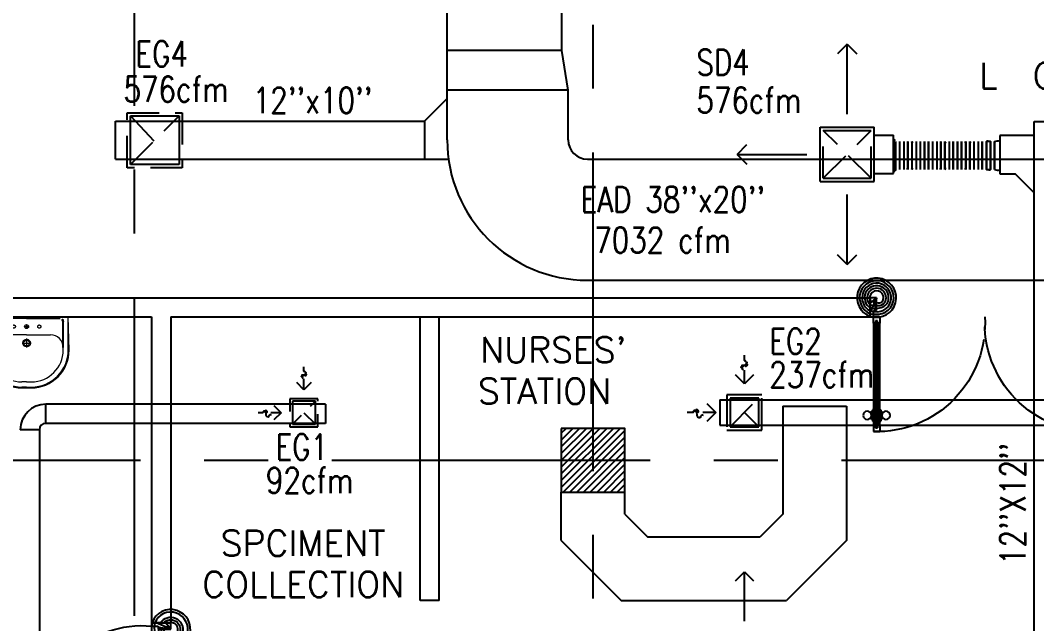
# Model space of a CAD drawing. Extents: x 417866230.2 to 417866327.8, y 43498045.5 to 43498135.4.
# Drawn here: x 417866244.5 to 417866252.48, y 43498099.04 to 43498103.77 of the extents above; entities that cross this region are included whole.
import ezdxf
from ezdxf.enums import TextEntityAlignment as Align

# ---------------------------------------------------------------- set-up
doc = ezdxf.new("R2010")
doc.units = 0
doc.header["$MEASUREMENT"] = 0
for name, pattern in [('CENTERX2', [4, 2.5, -0.5, 0.5, -0.5]), ('DASHED', [0.75, 0.5, -0.25]), ('HIDDEN', [0.375, 0.25, -0.125])]:
    doc.linetypes.add(name, pattern=pattern)
doc.layers.get('0').update_dxf_attribs({"linetype": 'CONTINUOUS'})
for name, color, linetype in [('A-JEERI', 9, 'CONTINUOUS'), ('AXES', 11, 'CENTERX2'), ('COL', 9, 'CONTINUOUS'), ('COUNTER', 9, 'CONTINUOUS'), ('DOOR', 9, 'CONTINUOUS'), ('DUCT', 6, 'CONTINUOUS'), ('EXDUCT', 10, 'CONTINUOUS'), ('FIX', 9, 'CONTINUOUS'), ('HAT', 12, 'CONTINUOUS'), ('M-AC-FLEX', 3, 'CONTINUOUS'), ('M-EGU.', 2, 'CONTINUOUS'), ('RM-NAME', 9, 'CONTINUOUS'), ('SCD', 2, 'CONTINUOUS'), ('WALL', 4, 'CONTINUOUS')]:
    doc.layers.add(name, color=color, linetype=linetype)
doc.styles.add('ROMANS', font='ROMANS.shx', dxfattribs={"width": 0.6})

# ---------------------------------------------------------------- blocks, each defined once
blk = doc.blocks.new('DOOR90')
at = {"layer": 'DOOR', "color": 7, "linetype": 'ByBlock'}
for p, q in [((-150, 0), (0, 0)), ((-150, 0), (-150, -25)), ((0, -50), (-113.7, 0)), ((0, -50), (-40.1, 0)), ((0, -50), (0, 0)), ((-1000, -25), (-1050, -25)), ((-1050, -75), (-1050, -25)), ((-1050, -25), (-1050, -75)), ((-1000, -75), (-1050, -75)), ((-1000, -42), (-1020, -42)), ((-1020, -42), (-1020, -58)), ((-1000, -58), (-1020, -58)), ((-1000, -25), (-1000, -42)), ((-1000, -58), (-1000, -75)), ((-877.6, -17.8), (-967.6, -17.8)), ((-967.6, -25), (-967.6, -17.8)), ((-967.6, -75), (-967.6, -82.2)), ((-955, -8.8), (-890.2, -8.8)), ((-955, -17.8), (-955, -8.8)), ((-955, -17.8), (-890.2, -17.8)), ((-890.2, -17.8), (-890.2, -8.8)), ((-877.6, -25), (-877.6, -17.8)), ((-877.6, -75), (-877.6, -82.2)), ((-200, -25), (-150, -25)), ((-200, -42), (-200, -25)), ((-180, -42), (-200, -42)), ((-200, -58), (-180, -58)), ((-200, -75), (-200, -58)), ((-150, -75), (-200, -75)), ((-180, -58), (-180, -42)), ((-150, -25), (-100, -25)), ((-150, -75), (-150, -25)), ((-100, -25), (-100, -50)), ((0, -50), (-100, -36.6)), ((-100, -50), (0, -50)), ((-877.6, -82.2), (-967.6, -82.2)), ((-955, -82.2), (-890.2, -82.2)), ((-955, -82.2), (-955, -91.2)), ((-955, -91.2), (-890.2, -91.2)), ((-890.2, -82.2), (-890.2, -91.2)), ((-150, -875), (-100, -875)), ((-150, -900), (-150, -875)), ((0, -850), (-113.7, -900)), ((-100, -875), (-100, -850)), ((0, -850), (-100, -863.4)), ((-100, -850), (0, -850)), ((0, -850), (-40.1, -900)), ((0, -850), (0, -900)), ((-150, -900), (0, -900)), ((0, -900), (-150, -900))]:
    blk.add_line(p, q, dxfattribs=at)
at = {"layer": 'DOOR', "linetype": 'ByBlock'}
for p, q in [((-200, -25), (-1000, -25)), ((-200, -42), (-1000, -42)), ((-200, -58), (-1000, -58)), ((-1000, -75), (-200, -75))]:
    blk.add_line(p, q, dxfattribs=at)
at = {"layer": 'DOOR', "color": 7, "linetype": 'ByBlock'}
for centre in [(-922.6, 23.5), (-922.6, -123.5)]:
    blk.add_circle(centre, 32.4, dxfattribs=at)
for centre, radius, start, end in [((0, -50), 154.4, 161.10529, 166.28577), ((0, -50), 94.4, 148.01819, 180), ((0, -50), 134.4, 158.15985, 169.28002), ((0, -50), 114.4, 154.08384, 167.37743), ((0, -50), 74.4, 137.77643, 180), ((0, -50), 54.4, 113.20738, 180), ((0, -50), 34.4, 90, 180), ((0, -50), 14.4, 90, 180), ((0, -850), 134.4, 190.71998, 201.84015), ((0, -850), 94.4, 180, 211.98181), ((0, -850), 74.4, 180, 222.22357), ((0, -850), 54.4, 180, 246.79262), ((0, -850), 34.4, 180, 270), ((0, -850), 14.4, 180, 270), ((0, -850), 154.4, 193.71423, 198.89471)]:
    blk.add_arc(centre, radius, start, end, dxfattribs=at)
at = {"layer": 'DOOR', "linetype": 'HIDDEN', "ltscale": 0.5}
blk.add_arc((-222.2, -50), 828.2, 178.27012, 275.00304, dxfattribs=at)
blk = doc.blocks.new('*X79')
at = {"color": 0}
for p, q in [((31339.2, 47938.6), (31801.7, 48401)), ((31339.2, 47991.6), (31748.6, 48401)), ((31339.2, 48044.6), (31695.6, 48401)), ((31339.2, 48097.7), (31642.6, 48401)), ((31339.2, 48150.7), (31589.5, 48401)), ((31339.2, 48203.7), (31536.5, 48401)), ((31339.2, 48256.8), (31483.5, 48401)), ((31339.2, 48309.8), (31430.4, 48401)), ((31339.2, 48362.8), (31377.4, 48401)), ((31354.7, 47901), (31839.2, 48385.5)), ((31407.7, 47901), (31839.2, 48332.5)), ((31460.8, 47901), (31839.2, 48279.5)), ((31513.8, 47901), (31839.2, 48226.4)), ((31566.8, 47901), (31839.2, 48173.4)), ((31619.9, 47901), (31839.2, 48120.4)), ((31672.9, 47901), (31839.2, 48067.3)), ((31725.9, 47901), (31839.2, 48014.3)), ((31779, 47901), (31839.2, 47961.3)), ((31832, 47901), (31839.2, 47908.2))]:
    blk.add_line(p, q, dxfattribs=at)
blk = doc.blocks.new('RM1')
at = {"layer": 'RM-NAME', "style": 'ROMANS'}
for tag, p in [('ROOMNAME1', (0, 323.8)), ('ROOMNAME2', (0, 0))]:
    blk.add_attdef(tag, text='', height=200, dxfattribs=at).set_placement(p, align=Align.MIDDLE)
blk = doc.blocks.new('COL50')
at = {"layer": 'COL'}
blk.add_lwpolyline([(-250, 250), (-250, -250), (250, -250), (250, 250)], close=True, dxfattribs=at)
blk = doc.blocks.new('A$C272A55A0')
at = {"layer": 'DOOR', "color": 0, "linetype": 'ByBlock'}
for p, q in [((0, 900.4), (0, 1050.4)), ((50, 1050.4), (0, 1050.4)), ((50, 950.4), (50, 1050.4)), ((1750, 950.4), (1750, 1050.4)), ((1750, 1050.4), (1800, 1050.4)), ((1800, 1050.4), (1800, 900.4)), ((0, 900.4), (25, 900.4)), ((25, 950.4), (50, 950.4)), ((25, 900.4), (25, 950.4)), ((75, 900.4), (25, 900.4)), ((25, 850.4), (25, 900.4)), ((75, 900.4), (75, 850.4)), ((1725, 900.4), (1775, 900.4)), ((1725, 900.4), (1725, 850.4)), ((1775, 950.4), (1750, 950.4)), ((1775, 900.4), (1775, 950.4)), ((1800, 900.4), (1775, 900.4)), ((1775, 850.4), (1775, 900.4)), ((42, 850.4), (25, 850.4)), ((58, 870.4), (42, 870.4)), ((42, 870.4), (42, 850.4)), ((58, 850.4), (58, 870.4)), ((75, 850.4), (58, 850.4)), ((1725, 850.4), (1742, 850.4)), ((1742, 870.4), (1758, 870.4)), ((1742, 850.4), (1742, 870.4)), ((1758, 870.4), (1758, 850.4)), ((1758, 850.4), (1775, 850.4)), ((1717.8, 160.1), (1708.8, 160.1)), ((1708.8, 95.3), (1708.8, 160.1)), ((1725, 172.7), (1717.8, 172.7)), ((1717.8, 172.7), (1717.8, 82.7)), ((1717.8, 95.3), (1717.8, 160.1)), ((1775, 172.7), (1782.2, 172.7)), ((1782.2, 172.7), (1782.2, 82.7)), ((1782.2, 160.1), (1791.2, 160.1)), ((1782.2, 95.3), (1782.2, 160.1)), ((1791.2, 95.3), (1791.2, 160.1)), ((1717.8, 95.3), (1708.8, 95.3)), ((1725, 82.7), (1717.8, 82.7)), ((1775, 82.7), (1782.2, 82.7)), ((1782.2, 95.3), (1791.2, 95.3)), ((25, 50.4), (42, 50.4)), ((25, 50.4), (25, 0.4)), ((25, 0.4), (75, 0.4)), ((75, 0.4), (25, 0.4)), ((42, 50.4), (42, 30.4)), ((42, 30.4), (58, 30.4)), ((58, 50.4), (75, 50.4)), ((58, 50.4), (58, 30.4)), ((75, 50.4), (75, 0.4)), ((1742, 50.4), (1725, 50.4)), ((1725, 50.4), (1725, 0.4)), ((1775, 0.4), (1725, 0.4)), ((1725, 0.4), (1775, 0.4)), ((1742, 50.4), (1742, 30.4)), ((1758, 30.4), (1742, 30.4)), ((1775, 50.4), (1758, 50.4)), ((1758, 50.4), (1758, 30.4)), ((1775, 50.4), (1775, 0.4))]:
    blk.add_line(p, q, dxfattribs=at)
at = {"layer": 'DOOR', "color": 9, "linetype": 'ByBlock'}
for p, q in [((50, 1050.4), (0, 1010.2)), ((50, 1050.4), (0, 936.6)), ((50, 1050.4), (36.6, 950.4)), ((1750, 1050.4), (1800, 1010.2)), ((1750, 1050.4), (1800, 936.6)), ((1750, 1050.4), (1763.4, 950.4))]:
    blk.add_line(p, q, dxfattribs=at)
at = {"layer": 'DOOR', "linetype": 'ByBlock'}
for p, q in [((25, 850.4), (25, 50.4)), ((42, 850.4), (42, 50.4)), ((58, 850.4), (58, 50.4)), ((75, 50.4), (75, 850.4)), ((1725, 50.4), (1725, 850.4)), ((1742, 850.4), (1742, 50.4)), ((1758, 850.4), (1758, 50.4)), ((1775, 850.4), (1775, 50.4))]:
    blk.add_line(p, q, dxfattribs=at)
at = {"layer": 'DOOR', "color": 0, "linetype": 'ByBlock'}
for centre in [(1676.5, 127.7), (1823.5, 127.7)]:
    blk.add_circle(centre, 32.4, dxfattribs=at)
at = {"layer": 'DOOR', "color": 9, "linetype": 'ByBlock'}
for centre, radius, start, end in [((50, 1050.4), 34.4, 180, 270), ((50, 1050.4), 14.4, 180, 270), ((1750, 1050.4), 14.4, 270, 0), ((1750, 1050.4), 34.4, 270, 0), ((50, 1050.4), 54.4, 203.20738, 270), ((50, 1050.4), 74.4, 227.77643, 270), ((50, 1050.4), 94.4, 238.01819, 270), ((1750, 1050.4), 54.4, 270, 336.79262), ((1750, 1050.4), 74.4, 270, 312.22357), ((1750, 1050.4), 94.4, 270, 301.98181), ((50, 1050.4), 114.4, 244.08384, 257.37743), ((50, 1050.4), 134.4, 248.15985, 259.28002), ((50, 1050.4), 154.4, 251.10529, 256.28577), ((1750, 1050.4), 114.4, 282.62257, 295.91616), ((1750, 1050.4), 134.4, 280.71998, 291.84015), ((1750, 1050.4), 154.4, 283.71423, 288.89471)]:
    blk.add_arc(centre, radius, start, end, dxfattribs=at)
at = {"layer": 'DOOR', "linetype": 'HIDDEN', "ltscale": 0.5}
for centre, start, end in [((50, 851.4), 268.31738, 3.29648), ((1750, 851.4), 176.70352, 271.68262)]:
    blk.add_arc(centre, 851.4, start, end, dxfattribs=at)
at = {"layer": 'WALL', "linetype": 'ByBlock'}
blk.add_line((1800, 900.4), (1800, 1050.4), dxfattribs=at)
blk = doc.blocks.new('LAV-003')
at = {"layer": 'FIX', "linetype": 'ByBlock'}
blk.add_line((-327.5, -25), (327.5, -25), dxfattribs=at)
at = {"layer": 'FIX', "linetype": 'Continuous', "lineweight": 20}
for p, q in [((-327.5, -285), (-327.5, -25)), ((327.5, -285), (327.5, -25)), ((0, -165), (-187.5, -165)), ((0, -165), (187.5, -165)), ((-287.5, -285), (-287.5, -265)), ((287.5, -285), (287.5, -265)), ((0, -535), (-37.5, -535)), ((0, -535), (37.5, -535)), ((0, -575), (-37.5, -575)), ((0, -575), (37.5, -575))]:
    blk.add_line(p, q, dxfattribs=at)
at = {"layer": 'FIX', "linetype": 'ByBlock', "ltscale": 0.3}
for p, q in [((-287.5, -265), (-287.5, -60)), ((0, -35), (-262.5, -35)), ((0, -35), (262.5, -35)), ((287.5, -265), (287.5, -60))]:
    blk.add_line(p, q, dxfattribs=at)
at = {"layer": 'FIX', "lineweight": 20}
for p, q in [((-15.6, -100.9), (15.5, -100.9)), ((0, -85.4), (0, -116.5))]:
    blk.add_line(p, q, dxfattribs=at)
at = {"layer": 'FIX', "linetype": 'DASHED', "lineweight": 20, "ltscale": 0.04}
for p, q in [((-35.7, -230.5), (36.6, -230.5)), ((0, -193.9), (0, -266.1))]:
    blk.add_line(p, q, dxfattribs=at)
at = {"layer": 'FIX', "linetype": 'Continuous', "lineweight": 20}
blk.add_lwpolyline([(294.8, -25), (0, -25), (-327.5, -25), (-334.5, -285, 0.414214), (-37.5, -582), (0, -582), (37.5, -582, 0.414214), (334.5, -285), (327.5, -25), (0, -25)], format="xyb", dxfattribs=at)
at = {"layer": 'FIX', "linetype": 'HIDDEN', "lineweight": 20, "ltscale": 0.05}
for centre in [(-100, -100.9), (100, -100.9)]:
    blk.add_circle(centre, 12.4, dxfattribs=at)
at = {"layer": 'FIX', "lineweight": 20}
for centre, radius in [((0, -100.9), 15.5), ((0.5, -230), 29.5), ((0.5, -230), 22.5)]:
    blk.add_circle(centre, radius, dxfattribs=at)
at = {"layer": 'FIX', "linetype": 'ByBlock', "ltscale": 0.3}
for centre, start, end in [((-262.5, -60), 90, 180), ((262.5, -60), 0, 90)]:
    blk.add_arc(centre, 25, start, end, dxfattribs=at)
at = {"layer": 'FIX', "linetype": 'Continuous', "lineweight": 20}
for centre, radius, start, end in [((-187.5, -265), 100, 90, 180), ((187.5, -265), 100, 0, 90), ((-37.5, -285), 290, 180, 270), ((-37.5, -285), 250, 180, 270), ((37.5, -285), 290, 270, 0), ((37.5, -285), 250, 270, 0)]:
    blk.add_arc(centre, radius, start, end, dxfattribs=at)
blk = doc.blocks.new('9RCD')
at = {"color": 2}
blk.add_line((0, 407), (0, 450), dxfattribs=at)
at = {"layer": 'M-EGU.'}
for p, q in [((0, 225), (0, 331.9)), ((0, 225), (-70.7, 295.7)), ((70.7, 295.7), (0, 225)), ((112.5, 112.5), (-112.5, 112.5)), ((-112.5, 112.5), (-112.5, -112.5)), ((112.5, -112.5), (112.5, 112.5)), ((-225, 0), (-326.1, 0)), ((-295.7, 70.7), (-225, 0)), ((-225, 0), (-295.7, -70.7)), ((-112.5, -112.5), (112.5, -112.5))]:
    blk.add_line(p, q, dxfattribs=at)
at = {"layer": 'M-EGU.', "linetype": 'HIDDEN'}
for p, q in [((137.5, 137.5), (-137.5, 137.5)), ((-137.5, 137.5), (-137.5, -137.5)), ((-112.5, -112.5), (112.5, 112.5)), ((137.5, -137.5), (137.5, 137.5)), ((-137.5, -137.5), (137.5, -137.5))]:
    blk.add_line(p, q, dxfattribs=at)
at = {"layer": 'M-EGU.', "color": 2}
blk.add_line((-405.7, 0), (-450, 0), dxfattribs=at)
blk.add_lwpolyline([(0, 407, -0.187862), (18.4, 395.6, -0.202645), (23.4, 376.1, -0.616915), (-1.7, 368, 0.668708), (-25.3, 358.4, 0.194285), (-18.2, 340.4, 0.186051), (0, 331.9)], format="xyb", dxfattribs=at)
at = {"layer": 'M-EGU.'}
blk.add_lwpolyline([(-405.7, 0, -0.1324), (-394.5, 16.1, -0.15664), (-379.1, 22.4, -0.736612), (-366.5, -9, 0.774232), (-352.6, -39.4, 0.203349), (-331.5, -25.7, 0.193808), (-326.1, 0)], format="xyb", dxfattribs=at)

msp = doc.modelspace()

# ---------------------------------------------------------------- linework, layer by layer
at = {"layer": 'AXES'}
for p, q in [((417866248.9969, 43498056.2378), (417866248.9969, 43498134.7153)), ((417866245.3969, 43498063.1021), (417866245.3969, 43498121.9221)), ((417866230.9454, 43498100.3221), (417866300.0369, 43498100.3221))]:
    msp.add_line(p, q, dxfattribs=at)
at = {"layer": 'COUNTER'}
for p, q in [((417866250.4854, 43498100.7471), (417866250.9854, 43498100.7471)), ((417866250.4854, 43498100.7471), (417866250.4854, 43498099.8996)), ((417866250.9854, 43498100.7471), (417866250.9854, 43498099.6925)), ((417866248.7469, 43498099.6925), (417866248.7469, 43498100.0721)), ((417866249.2469, 43498099.8996), (417866249.2469, 43498100.0721)), ((417866249.2469, 43498099.8996), (417866249.4244, 43498099.7221)), ((417866250.4854, 43498099.8996), (417866250.3079, 43498099.7221)), ((417866249.4244, 43498099.7221), (417866250.3079, 43498099.7221)), ((417866248.7469, 43498099.6925), (417866249.2173, 43498099.2221)), ((417866250.9854, 43498099.6925), (417866250.515, 43498099.2221)), ((417866249.2173, 43498099.2221), (417866250.515, 43498099.2221))]:
    msp.add_line(p, q, dxfattribs=at)
at = {"layer": 'DUCT'}
for p, q in [((417866252.4595, 43498102.9809), (417866252.7595, 43498102.9809)), ((417866252.4595, 43498098.1828), (417866252.4595, 43498102.9809)), ((417866252.4595, 43498102.8704), (417866252.1895, 43498102.8704)), ((417866252.1895, 43498102.8704), (417866252.1895, 43498102.5704)), ((417866252.1895, 43498102.5704), (417866252.3095, 43498102.5704)), ((417866252.4595, 43498102.4204), (417866252.3095, 43498102.5704))]:
    msp.add_line(p, q, dxfattribs=at)
at = {"layer": 'EXDUCT', "linetype": 'Continuous'}
for p, q in [((417866247.8518, 43498102.8347), (417866247.8518, 43498111.275)), ((417866248.7518, 43498103.5362), (417866248.7518, 43498107.6873)), ((417866248.7518, 43498103.5362), (417866247.8518, 43498103.5362)), ((417866248.8018, 43498103.2247), (417866248.7518, 43498103.5362)), ((417866247.6745, 43498102.9836), (417866247.8518, 43498103.1608)), ((417866248.8018, 43498103.2247), (417866247.8518, 43498103.2247)), ((417866248.8018, 43498102.8347), (417866248.8018, 43498103.2247)), ((417866245.2487, 43498102.9836), (417866247.6745, 43498102.9836)), ((417866245.2487, 43498102.6836), (417866245.2487, 43498102.9836)), ((417866247.6745, 43498102.9836), (417866247.6745, 43498102.6836)), ((417866245.2487, 43498102.6836), (417866247.8623, 43498102.6836)), ((417866248.9518, 43498102.6847), (417866254.7401, 43498102.6847)), ((417866248.9518, 43498101.7347), (417866254.7401, 43498101.7347)), ((417866244.7014, 43498100.6117), (417866244.7013, 43498100.7617)), ((417866246.8969, 43498100.7617), (417866244.7014, 43498100.7617)), ((417866246.8969, 43498100.7617), (417866246.8969, 43498100.6117)), ((417866249.9917, 43498100.7971), (417866254.8901, 43498100.7971)), ((417866249.9917, 43498100.7971), (417866249.9917, 43498100.5971)), ((417866246.8969, 43498100.6117), (417866244.7014, 43498100.6117)), ((417866249.9917, 43498100.5971), (417866254.7901, 43498100.5971)), ((417866244.6514, 43498100.5617), (417866244.5014, 43498100.5617)), ((417866244.6514, 43498100.5617), (417866244.6514, 43498096.2463))]:
    msp.add_line(p, q, dxfattribs=at)
for centre, radius, start, end in [((417866248.9518, 43498102.8347), 1.1, 180, 270), ((417866248.9518, 43498102.8347), 0.15, 180, 270), ((417866244.7014, 43498100.5617), 0.2, 90, 180), ((417866244.7014, 43498100.5617), 0.05, 90, 180)]:
    msp.add_arc(centre, radius, start, end, dxfattribs=at)
at = {"layer": 'M-AC-FLEX', "color": 11}
for p, q in [((417866251.3691, 43498102.822), (417866251.3691, 43498102.6039)), ((417866251.3691, 43498102.6036), (417866251.3691, 43498102.8217)), ((417866251.4017, 43498102.822), (417866251.4017, 43498102.6039)), ((417866251.4017, 43498102.822), (417866251.4017, 43498102.6039)), ((417866251.4343, 43498102.822), (417866251.4343, 43498102.6039)), ((417866251.4343, 43498102.822), (417866251.4343, 43498102.6039)), ((417866251.4668, 43498102.822), (417866251.4668, 43498102.6039)), ((417866251.4668, 43498102.822), (417866251.4668, 43498102.6039)), ((417866251.4668, 43498102.6036), (417866251.4668, 43498102.8217)), ((417866251.4668, 43498102.6036), (417866251.4668, 43498102.8217)), ((417866251.4989, 43498102.822), (417866251.4989, 43498102.6039)), ((417866251.5314, 43498102.822), (417866251.5314, 43498102.6039)), ((417866251.5314, 43498102.822), (417866251.5314, 43498102.6039)), ((417866251.564, 43498102.822), (417866251.564, 43498102.6039)), ((417866251.564, 43498102.822), (417866251.564, 43498102.6039)), ((417866251.5966, 43498102.822), (417866251.5966, 43498102.6039)), ((417866251.5966, 43498102.822), (417866251.5966, 43498102.6039)), ((417866251.5966, 43498102.6036), (417866251.5966, 43498102.8217)), ((417866251.5966, 43498102.6036), (417866251.5966, 43498102.8217)), ((417866251.6286, 43498102.822), (417866251.6286, 43498102.6039)), ((417866251.6286, 43498102.822), (417866251.6286, 43498102.6039)), ((417866251.6286, 43498102.6036), (417866251.6286, 43498102.8217)), ((417866251.6286, 43498102.6036), (417866251.6286, 43498102.8217)), ((417866251.6612, 43498102.822), (417866251.6612, 43498102.6039)), ((417866251.6612, 43498102.822), (417866251.6612, 43498102.6039)), ((417866251.6938, 43498102.822), (417866251.6938, 43498102.6039)), ((417866251.6938, 43498102.822), (417866251.6938, 43498102.6039)), ((417866251.7264, 43498102.822), (417866251.7264, 43498102.6039)), ((417866251.7264, 43498102.822), (417866251.7264, 43498102.6039)), ((417866251.7264, 43498102.6036), (417866251.7264, 43498102.8217)), ((417866251.7264, 43498102.6036), (417866251.7264, 43498102.8217)), ((417866251.7584, 43498102.822), (417866251.7584, 43498102.6039)), ((417866251.7584, 43498102.822), (417866251.7584, 43498102.6039)), ((417866251.7584, 43498102.6036), (417866251.7584, 43498102.8217)), ((417866251.7584, 43498102.6036), (417866251.7584, 43498102.8217)), ((417866251.791, 43498102.822), (417866251.791, 43498102.6039)), ((417866251.791, 43498102.822), (417866251.791, 43498102.6039)), ((417866251.8236, 43498102.822), (417866251.8236, 43498102.6039)), ((417866251.8236, 43498102.822), (417866251.8236, 43498102.6039)), ((417866251.8236, 43498102.822), (417866251.8236, 43498102.6039)), ((417866251.8236, 43498102.6036), (417866251.8236, 43498102.8217)), ((417866251.8562, 43498102.822), (417866251.8562, 43498102.6039)), ((417866251.8562, 43498102.822), (417866251.8562, 43498102.6039)), ((417866251.8562, 43498102.822), (417866251.8562, 43498102.6039)), ((417866251.8562, 43498102.6036), (417866251.8562, 43498102.8217)), ((417866251.8882, 43498102.822), (417866251.8882, 43498102.6039)), ((417866251.8882, 43498102.6036), (417866251.8882, 43498102.8217)), ((417866251.9214, 43498102.822), (417866251.9214, 43498102.6039)), ((417866251.9214, 43498102.822), (417866251.9214, 43498102.6039)), ((417866251.9214, 43498102.6036), (417866251.9214, 43498102.8217)), ((417866251.9214, 43498102.6036), (417866251.9214, 43498102.8217)), ((417866251.9534, 43498102.822), (417866251.9534, 43498102.6039)), ((417866251.9534, 43498102.822), (417866251.9534, 43498102.6039)), ((417866251.9534, 43498102.6036), (417866251.9534, 43498102.8217)), ((417866251.9534, 43498102.6036), (417866251.9534, 43498102.8217)), ((417866251.986, 43498102.822), (417866251.986, 43498102.6039)), ((417866251.986, 43498102.822), (417866251.986, 43498102.6039)), ((417866252.0186, 43498102.822), (417866252.0186, 43498102.6039)), ((417866252.0186, 43498102.822), (417866252.0186, 43498102.6039)), ((417866252.0511, 43498102.822), (417866252.0511, 43498102.6039)), ((417866252.0511, 43498102.822), (417866252.0511, 43498102.6039)), ((417866252.0511, 43498102.6036), (417866252.0511, 43498102.8217)), ((417866252.0511, 43498102.6036), (417866252.0511, 43498102.8217)), ((417866252.0832, 43498102.822), (417866252.0832, 43498102.6039)), ((417866252.0832, 43498102.822), (417866252.0832, 43498102.6039)), ((417866252.0832, 43498102.6036), (417866252.0832, 43498102.8217)), ((417866252.0832, 43498102.6036), (417866252.0832, 43498102.8217)), ((417866252.1157, 43498102.822), (417866252.1157, 43498102.6039)), ((417866252.1157, 43498102.822), (417866252.1157, 43498102.6039)), ((417866252.1157, 43498102.6036), (417866252.1157, 43498102.8217)), ((417866252.1157, 43498102.6036), (417866252.1157, 43498102.8217)), ((417866252.1478, 43498102.822), (417866252.1478, 43498102.6039)), ((417866252.1478, 43498102.822), (417866252.1478, 43498102.6039)), ((417866252.1478, 43498102.6036), (417866252.1478, 43498102.8217)), ((417866252.1478, 43498102.6036), (417866252.1478, 43498102.8217))]:
    msp.add_line(p, q, dxfattribs=at)
at = {"layer": 'M-AC-FLEX'}
for points in [[(417866251.3554, 43498102.8378, -0.377983), (417866251.3691, 43498102.8217)], [(417866251.3691, 43498102.822, 1), (417866251.4017, 43498102.822, -1), (417866251.4343, 43498102.822)], [(417866251.4343, 43498102.822, 1), (417866251.4017, 43498102.822)], [(417866251.4017, 43498102.822, -1), (417866251.4343, 43498102.822)], [(417866251.4668, 43498102.822, -1), (417866251.4343, 43498102.822, 1), (417866251.4017, 43498102.822)], [(417866251.4989, 43498102.8214, -0.00451), (417866251.4989, 43498102.8217, 1.018005), (417866251.4668, 43498102.8217)], [(417866251.4668, 43498102.8214, 0.00451), (417866251.4668, 43498102.8217, -1.018005), (417866251.4989, 43498102.8217)], [(417866251.4989, 43498102.822, 1), (417866251.5314, 43498102.822, -1), (417866251.564, 43498102.822)], [(417866251.5314, 43498102.822, -1), (417866251.564, 43498102.822)], [(417866251.5966, 43498102.822, -1), (417866251.564, 43498102.822, 1), (417866251.5314, 43498102.822)], [(417866251.564, 43498102.822, 1), (417866251.5314, 43498102.822)], [(417866251.6286, 43498102.8214, -0.00451), (417866251.6286, 43498102.8217, 1.018005), (417866251.5966, 43498102.8217)], [(417866251.5966, 43498102.8214, 0.00451), (417866251.5966, 43498102.8217, -1.018005), (417866251.6286, 43498102.8217)], [(417866251.6286, 43498102.822, 1), (417866251.6612, 43498102.822, -1), (417866251.6938, 43498102.822)], [(417866251.6938, 43498102.822, 1), (417866251.6612, 43498102.822)], [(417866251.6612, 43498102.822, -1), (417866251.6938, 43498102.822)], [(417866251.7264, 43498102.822, -1), (417866251.6938, 43498102.822, 1), (417866251.6612, 43498102.822)], [(417866251.7264, 43498102.8214, 0.00451), (417866251.7264, 43498102.8217, -1.018005), (417866251.7584, 43498102.8217)], [(417866251.7584, 43498102.8214, -0.00451), (417866251.7584, 43498102.8217, 1.018005), (417866251.7264, 43498102.8217)], [(417866251.7584, 43498102.822, 1), (417866251.791, 43498102.822, -1), (417866251.8236, 43498102.822)], [(417866251.791, 43498102.822, -1), (417866251.8236, 43498102.822)], [(417866251.8562, 43498102.822, -1), (417866251.8236, 43498102.822, 1), (417866251.791, 43498102.822)], [(417866251.8236, 43498102.822, 1), (417866251.791, 43498102.822)], [(417866251.7916, 43498102.8214, 0.00451), (417866251.7916, 43498102.8217, -1.018005), (417866251.8236, 43498102.8217)], [(417866251.8236, 43498102.822, 1), (417866251.8562, 43498102.822, -1), (417866251.8888, 43498102.822)], [(417866251.8888, 43498102.822, 1), (417866251.8562, 43498102.822)], [(417866251.8562, 43498102.822, -1), (417866251.8888, 43498102.822)], [(417866251.9214, 43498102.822, -1), (417866251.8888, 43498102.822, 1), (417866251.8562, 43498102.822)], [(417866251.8882, 43498102.8214, -0.00451), (417866251.8882, 43498102.8217, 1.018005), (417866251.8562, 43498102.8217)], [(417866251.9534, 43498102.8214, -0.00451), (417866251.9534, 43498102.8217, 1.018005), (417866251.9214, 43498102.8217)], [(417866251.9214, 43498102.8214, 0.00451), (417866251.9214, 43498102.8217, -1.018005), (417866251.9534, 43498102.8217)], [(417866251.9534, 43498102.822, 1), (417866251.986, 43498102.822, -1), (417866252.0186, 43498102.822)], [(417866251.986, 43498102.822, -1), (417866252.0186, 43498102.822)], [(417866252.0511, 43498102.822, -1), (417866252.0186, 43498102.822, 1), (417866251.986, 43498102.822)], [(417866252.0186, 43498102.822, 1), (417866251.986, 43498102.822)], [(417866252.0511, 43498102.8214, 0.00451), (417866252.0511, 43498102.8217, -1.018005), (417866252.0832, 43498102.8217)], [(417866252.0832, 43498102.8214, -0.00451), (417866252.0832, 43498102.8217, 1.018005), (417866252.0511, 43498102.8217)], [(417866252.1478, 43498102.8214, -0.00451), (417866252.1478, 43498102.8217, 1.018005), (417866252.1157, 43498102.8217)], [(417866252.1157, 43498102.8214, 0.00451), (417866252.1157, 43498102.8217, -1.018005), (417866252.1478, 43498102.8217)], [(417866252.1478, 43498102.822, 1), (417866252.1804, 43498102.822, -0.286022), (417866252.1895, 43498102.8366, -0.286022)], [(417866251.4017, 43498102.822, -1), (417866251.3691, 43498102.822)], [(417866251.4343, 43498102.822, 1), (417866251.4668, 43498102.822)], [(417866251.4668, 43498102.822, -0.412332), (417866251.4507, 43498102.8057, -0.412332)], [(417866251.4989, 43498102.822, 0.412332), (417866251.515, 43498102.8057, 0.412332)], [(417866251.5314, 43498102.822, -1), (417866251.4989, 43498102.822)], [(417866251.564, 43498102.822, 1), (417866251.5966, 43498102.822)], [(417866251.6612, 43498102.822, -1), (417866251.6286, 43498102.822)], [(417866251.6938, 43498102.822, 1), (417866251.7264, 43498102.822)], [(417866251.7264, 43498102.822, -0.412332), (417866251.7102, 43498102.8057, -0.412332)], [(417866251.791, 43498102.822, -1), (417866251.7584, 43498102.822)], [(417866251.7584, 43498102.822, 0.412332), (417866251.7746, 43498102.8057, 0.412332)], [(417866251.8236, 43498102.822, 1), (417866251.8562, 43498102.822)], [(417866251.8562, 43498102.822, -1), (417866251.8236, 43498102.822)], [(417866251.8888, 43498102.822, 1), (417866251.9214, 43498102.822)], [(417866251.9214, 43498102.822, -0.412332), (417866251.9052, 43498102.8057, -0.412332)], [(417866251.9534, 43498102.822, 0.412332), (417866251.9696, 43498102.8057, 0.412332)], [(417866251.986, 43498102.822, -1), (417866251.9534, 43498102.822)], [(417866252.0186, 43498102.822, 1), (417866252.0511, 43498102.822)], [(417866252.1157, 43498102.822, -1), (417866252.0832, 43498102.822, 0.12762), (417866252.0811, 43498102.8299, 0.12762)], [(417866252.0832, 43498102.822, 1), (417866252.1157, 43498102.822, -0.12762), (417866252.1178, 43498102.8299, -0.12762)], [(417866252.1157, 43498102.822, -1), (417866252.0832, 43498102.822)], [(417866252.0832, 43498102.822, 1), (417866252.1157, 43498102.822)], [(417866252.1804, 43498102.822, -1), (417866252.1478, 43498102.822)], [(417866251.3691, 43498102.6039, -0.377941), (417866251.3554, 43498102.5878, -0.377941)], [(417866251.3554, 43498102.5878, 0.367782), (417866251.3691, 43498102.6033)], [(417866251.3691, 43498102.6039, -1), (417866251.4017, 43498102.6039, 1), (417866251.4343, 43498102.6039)], [(417866251.3691, 43498102.6039, 0.00451), (417866251.3691, 43498102.6036, -0.008922), (417866251.3691, 43498102.6031)], [(417866251.3691, 43498102.6033, 0.004461), (417866251.3691, 43498102.6036)], [(417866251.4668, 43498102.6039, 1), (417866251.4343, 43498102.6039, -1), (417866251.4017, 43498102.6039)], [(417866251.4668, 43498102.6039, 0.412332), (417866251.4507, 43498102.6202, 0.412332)], [(417866251.4668, 43498102.6039, -0.00451), (417866251.4668, 43498102.6036, 0.008922), (417866251.4668, 43498102.6031)], [(417866251.4989, 43498102.6039, -0.999838), (417866251.4668, 43498102.6033)], [(417866251.4668, 43498102.6039, 0.999838), (417866251.4989, 43498102.6033)], [(417866251.4668, 43498102.6039, 0.999838), (417866251.4989, 43498102.6033)], [(417866251.4989, 43498102.6039, -0.999838), (417866251.4668, 43498102.6033)], [(417866251.4668, 43498102.6033, -0.004461), (417866251.4668, 43498102.6036)], [(417866251.4668, 43498102.6033, -0.004461), (417866251.4668, 43498102.6036)], [(417866251.4668, 43498102.6036, 0.008922), (417866251.4668, 43498102.6031)], [(417866251.4989, 43498102.6039, -0.412332), (417866251.515, 43498102.6202, -0.412332)], [(417866251.4989, 43498102.6039, -1), (417866251.5314, 43498102.6039, 1), (417866251.564, 43498102.6039)], [(417866251.4989, 43498102.6039, 0.00451), (417866251.4989, 43498102.6036, -0.008922), (417866251.4989, 43498102.6031)], [(417866251.4989, 43498102.6033, 0.004461), (417866251.4989, 43498102.6036)], [(417866251.4989, 43498102.6036, -0.008922), (417866251.4989, 43498102.6031)], [(417866251.4989, 43498102.6033, 0.004461), (417866251.4989, 43498102.6036)], [(417866251.5966, 43498102.6039, 1), (417866251.564, 43498102.6039, -1), (417866251.5314, 43498102.6039)], [(417866251.5966, 43498102.6039, -0.00451), (417866251.5966, 43498102.6036, 0.008922), (417866251.5966, 43498102.6031)], [(417866251.6286, 43498102.6039, -0.999838), (417866251.5966, 43498102.6033)], [(417866251.5966, 43498102.6039, 0.999838), (417866251.6286, 43498102.6033)], [(417866251.5966, 43498102.6039, 0.999838), (417866251.6286, 43498102.6033)], [(417866251.6286, 43498102.6039, -0.999838), (417866251.5966, 43498102.6033)], [(417866251.5966, 43498102.6033, -0.004461), (417866251.5966, 43498102.6036)], [(417866251.5966, 43498102.6033, -0.004461), (417866251.5966, 43498102.6036)], [(417866251.5966, 43498102.6036, 0.008922), (417866251.5966, 43498102.6031)], [(417866251.6286, 43498102.6039, -1), (417866251.6612, 43498102.6039, 1), (417866251.6938, 43498102.6039)], [(417866251.6286, 43498102.6039, 0.00451), (417866251.6286, 43498102.6036, -0.008922), (417866251.6286, 43498102.6031)], [(417866251.6286, 43498102.6033, 0.004461), (417866251.6286, 43498102.6036)], [(417866251.6286, 43498102.6036, -0.008922), (417866251.6286, 43498102.6031)], [(417866251.6286, 43498102.6033, 0.004461), (417866251.6286, 43498102.6036)], [(417866251.7264, 43498102.6039, 1), (417866251.6938, 43498102.6039, -1), (417866251.6612, 43498102.6039)], [(417866251.7264, 43498102.6039, 0.412332), (417866251.7102, 43498102.6202, 0.412332)], [(417866251.7264, 43498102.6039, 0.999838), (417866251.7584, 43498102.6033)], [(417866251.7584, 43498102.6039, -0.999838), (417866251.7264, 43498102.6033)], [(417866251.7264, 43498102.6039, -0.00451), (417866251.7264, 43498102.6036, 0.008922), (417866251.7264, 43498102.6031)], [(417866251.7584, 43498102.6039, -0.999838), (417866251.7264, 43498102.6033)], [(417866251.7264, 43498102.6039, 0.999838), (417866251.7584, 43498102.6033)], [(417866251.7264, 43498102.6033, -0.004461), (417866251.7264, 43498102.6036)], [(417866251.7264, 43498102.6036, 0.008922), (417866251.7264, 43498102.6031)], [(417866251.7264, 43498102.6033, -0.004461), (417866251.7264, 43498102.6036)], [(417866251.7584, 43498102.6039, -1), (417866251.791, 43498102.6039, 1), (417866251.8236, 43498102.6039)], [(417866251.7584, 43498102.6039, -0.412332), (417866251.7746, 43498102.6202, -0.412332)], [(417866251.7584, 43498102.6039, 0.00451), (417866251.7584, 43498102.6036, -0.008922), (417866251.7584, 43498102.6031)], [(417866251.7584, 43498102.6033, 0.004461), (417866251.7584, 43498102.6036)], [(417866251.7584, 43498102.6033, 0.004461), (417866251.7584, 43498102.6036)], [(417866251.7584, 43498102.6036, -0.008922), (417866251.7584, 43498102.6031)], [(417866251.8562, 43498102.6039, 1), (417866251.8236, 43498102.6039, -1), (417866251.791, 43498102.6039)], [(417866251.7916, 43498102.6039, 0.999838), (417866251.8236, 43498102.6033)], [(417866251.8236, 43498102.6039, -0.999838), (417866251.7916, 43498102.6033)], [(417866251.7916, 43498102.6033, -0.004461), (417866251.7916, 43498102.6036)], [(417866251.7916, 43498102.6036, 0.008922), (417866251.7916, 43498102.6031)], [(417866251.8236, 43498102.6039, -1), (417866251.8562, 43498102.6039, 1), (417866251.8888, 43498102.6039)], [(417866251.8236, 43498102.6039, 0.00451), (417866251.8236, 43498102.6036, -0.008922), (417866251.8236, 43498102.6031)], [(417866251.8236, 43498102.6033, 0.004461), (417866251.8236, 43498102.6036)], [(417866251.9214, 43498102.6039, 1), (417866251.8888, 43498102.6039, -1), (417866251.8562, 43498102.6039)], [(417866251.8562, 43498102.6039, -0.00451), (417866251.8562, 43498102.6036, 0.008922), (417866251.8562, 43498102.6031)], [(417866251.8882, 43498102.6039, -0.999838), (417866251.8562, 43498102.6033)], [(417866251.8562, 43498102.6039, 0.999838), (417866251.8882, 43498102.6033)], [(417866251.8562, 43498102.6033, -0.004461), (417866251.8562, 43498102.6036)], [(417866251.8882, 43498102.6033, 0.004461), (417866251.8882, 43498102.6036)], [(417866251.8882, 43498102.6036, -0.008922), (417866251.8882, 43498102.6031)], [(417866251.9214, 43498102.6039, 0.412332), (417866251.9052, 43498102.6202, 0.412332)], [(417866251.9214, 43498102.6039, -0.00451), (417866251.9214, 43498102.6036, 0.008922), (417866251.9214, 43498102.6031)], [(417866251.9534, 43498102.6039, -0.999838), (417866251.9214, 43498102.6033)], [(417866251.9214, 43498102.6039, 0.999838), (417866251.9534, 43498102.6033)], [(417866251.9214, 43498102.6039, 0.999838), (417866251.9534, 43498102.6033)], [(417866251.9534, 43498102.6039, -0.999838), (417866251.9214, 43498102.6033)], [(417866251.9214, 43498102.6033, -0.004461), (417866251.9214, 43498102.6036)], [(417866251.9214, 43498102.6033, -0.004461), (417866251.9214, 43498102.6036)], [(417866251.9214, 43498102.6036, 0.008922), (417866251.9214, 43498102.6031)], [(417866251.9534, 43498102.6039, -0.412332), (417866251.9696, 43498102.6202, -0.412332)], [(417866251.9534, 43498102.6039, -1), (417866251.986, 43498102.6039, 1), (417866252.0186, 43498102.6039)], [(417866251.9534, 43498102.6039, 0.00451), (417866251.9534, 43498102.6036, -0.008922), (417866251.9534, 43498102.6031)], [(417866251.9534, 43498102.6033, 0.004461), (417866251.9534, 43498102.6036)], [(417866251.9534, 43498102.6036, -0.008922), (417866251.9534, 43498102.6031)], [(417866251.9534, 43498102.6033, 0.004461), (417866251.9534, 43498102.6036)], [(417866252.0511, 43498102.6039, 1), (417866252.0186, 43498102.6039, -1), (417866251.986, 43498102.6039)], [(417866252.0511, 43498102.6039, 0.999838), (417866252.0832, 43498102.6033)], [(417866252.0832, 43498102.6039, -0.999838), (417866252.0511, 43498102.6033)], [(417866252.0511, 43498102.6039, -0.00451), (417866252.0511, 43498102.6036, 0.008922), (417866252.0511, 43498102.6031)], [(417866252.0832, 43498102.6039, -0.999838), (417866252.0511, 43498102.6033)], [(417866252.0511, 43498102.6039, 0.999838), (417866252.0832, 43498102.6033)], [(417866252.0511, 43498102.6033, -0.004461), (417866252.0511, 43498102.6036)], [(417866252.0511, 43498102.6036, 0.008922), (417866252.0511, 43498102.6031)], [(417866252.0511, 43498102.6033, -0.004461), (417866252.0511, 43498102.6036)], [(417866252.1157, 43498102.6039, 1), (417866252.0832, 43498102.6039, -0.12762), (417866252.0811, 43498102.596, -0.12762)], [(417866252.0832, 43498102.6039, -1), (417866252.1157, 43498102.6039, 0.12762), (417866252.1178, 43498102.596, 0.12762)], [(417866252.0832, 43498102.6039, 0.00451), (417866252.0832, 43498102.6036, -0.008922), (417866252.0832, 43498102.6031)], [(417866252.0832, 43498102.6033, 0.004461), (417866252.0832, 43498102.6036)], [(417866252.0832, 43498102.6033, 0.004461), (417866252.0832, 43498102.6036)], [(417866252.0832, 43498102.6036, -0.008922), (417866252.0832, 43498102.6031)], [(417866252.1157, 43498102.6039, -0.00451), (417866252.1157, 43498102.6036, 0.008922), (417866252.1157, 43498102.6031)], [(417866252.1478, 43498102.6039, -0.999838), (417866252.1157, 43498102.6033)], [(417866252.1157, 43498102.6039, 0.999838), (417866252.1478, 43498102.6033)], [(417866252.1157, 43498102.6039, 0.999838), (417866252.1478, 43498102.6033)], [(417866252.1478, 43498102.6039, -0.999838), (417866252.1157, 43498102.6033)], [(417866252.1157, 43498102.6033, -0.004461), (417866252.1157, 43498102.6036)], [(417866252.1157, 43498102.6033, -0.004461), (417866252.1157, 43498102.6036)], [(417866252.1157, 43498102.6036, 0.008922), (417866252.1157, 43498102.6031)], [(417866252.1478, 43498102.6039, -1), (417866252.1804, 43498102.6039, 0.286022), (417866252.1895, 43498102.5893, 0.286022)], [(417866252.1478, 43498102.6039, 0.00451), (417866252.1478, 43498102.6036, -0.008922), (417866252.1478, 43498102.6031)], [(417866252.1478, 43498102.6033, 0.004461), (417866252.1478, 43498102.6036)], [(417866252.1478, 43498102.6036, -0.008922), (417866252.1478, 43498102.6031)], [(417866252.1478, 43498102.6033, 0.004461), (417866252.1478, 43498102.6036)]]:
    msp.add_lwpolyline(points, format="xyb", dxfattribs=at)
at = {"layer": 'M-EGU.'}
for p, q in [((417866250.9908, 43498103.5861), (417866250.9144, 43498103.5097)), ((417866250.9908, 43498103.0376), (417866250.9908, 43498103.5861)), ((417866250.9908, 43498103.5861), (417866251.0672, 43498103.5097)), ((417866245.3658, 43498103.0231), (417866245.7468, 43498103.0231)), ((417866245.3658, 43498102.6421), (417866245.3658, 43498103.0231)), ((417866245.7468, 43498103.0231), (417866245.7468, 43498102.6421)), ((417866250.7778, 43498102.9351), (417866251.2038, 43498102.9351)), ((417866250.7778, 43498102.5091), (417866250.7778, 43498102.9351)), ((417866251.2038, 43498102.5091), (417866251.2038, 43498102.9351)), ((417866251.2038, 43498102.8721), (417866251.3538, 43498102.8721)), ((417866251.3538, 43498102.5721), (417866251.3538, 43498102.8721)), ((417866250.1268, 43498102.7221), (417866250.2032, 43498102.7984)), ((417866250.1268, 43498102.7221), (417866250.6753, 43498102.7221)), ((417866250.1268, 43498102.7221), (417866250.2032, 43498102.6457)), ((417866245.7468, 43498102.6421), (417866245.3658, 43498102.6421)), ((417866251.2038, 43498102.5721), (417866251.3538, 43498102.5721)), ((417866250.7778, 43498102.5091), (417866251.2038, 43498102.5091)), ((417866250.9908, 43498101.8581), (417866250.9908, 43498102.4066)), ((417866250.9908, 43498101.8581), (417866250.9144, 43498101.9344)), ((417866250.9908, 43498101.8581), (417866251.0672, 43498101.9344)), ((417866250.1843, 43498101.1041), (417866250.1843, 43498101.1471)), ((417866250.1843, 43498100.9221), (417866250.1843, 43498101.0289)), ((417866250.1843, 43498100.9221), (417866250.1136, 43498100.9928)), ((417866250.255, 43498100.9928), (417866250.1843, 43498100.9221)), ((417866249.8886, 43498100.7678), (417866249.9593, 43498100.6971)), ((417866250.2968, 43498100.8096), (417866250.0718, 43498100.8096)), ((417866250.0718, 43498100.8096), (417866250.0718, 43498100.5846)), ((417866250.2968, 43498100.5846), (417866250.2968, 43498100.8096)), ((417866249.7786, 43498100.6971), (417866249.7343, 43498100.6971)), ((417866249.9593, 43498100.6971), (417866249.8583, 43498100.6971)), ((417866249.9593, 43498100.6971), (417866249.8886, 43498100.6264)), ((417866250.0718, 43498100.5846), (417866250.2968, 43498100.5846)), ((417866250.1136, 43498099.3764), (417866250.1843, 43498099.4471)), ((417866250.1843, 43498099.0609), (417866250.1843, 43498099.4471)), ((417866250.1843, 43498099.4471), (417866250.255, 43498099.3764))]:
    msp.add_line(p, q, dxfattribs=at)
at = {"layer": 'M-EGU.', "linetype": 'HIDDEN'}
for p, q in [((417866245.3408, 43498103.0481), (417866245.7718, 43498103.0481)), ((417866245.3408, 43498102.6171), (417866245.3408, 43498103.0481)), ((417866245.3658, 43498102.6421), (417866245.7468, 43498103.0231)), ((417866245.7718, 43498103.0481), (417866245.7718, 43498102.6171)), ((417866250.8028, 43498102.5341), (417866251.1788, 43498102.9101)), ((417866251.1788, 43498102.5341), (417866250.8028, 43498102.9101)), ((417866250.8028, 43498102.9101), (417866251.1788, 43498102.9101)), ((417866250.8028, 43498102.5341), (417866250.8028, 43498102.9101)), ((417866251.1788, 43498102.5341), (417866251.1788, 43498102.9101)), ((417866245.7718, 43498102.6171), (417866245.3408, 43498102.6171)), ((417866250.8028, 43498102.5341), (417866251.1788, 43498102.5341)), ((417866250.3218, 43498100.8346), (417866250.0468, 43498100.8346)), ((417866250.0468, 43498100.8346), (417866250.0468, 43498100.5596)), ((417866250.0718, 43498100.5846), (417866250.2968, 43498100.8096)), ((417866250.3218, 43498100.5596), (417866250.3218, 43498100.8346)), ((417866250.0468, 43498100.5596), (417866250.3218, 43498100.5596))]:
    msp.add_line(p, q, dxfattribs=at)
at = {"layer": 'M-EGU.'}
for points in [[(417866250.1843, 43498101.1041, -0.187862), (417866250.2028, 43498101.0927, -0.202645), (417866250.2077, 43498101.0731, -0.616915), (417866250.1826, 43498101.065, 0.668708), (417866250.159, 43498101.0555, 0.194285), (417866250.1661, 43498101.0375, 0.186051), (417866250.1843, 43498101.0289)], [(417866249.7786, 43498100.6971, -0.1324), (417866249.7898, 43498100.7132, -0.15664), (417866249.8052, 43498100.7195, -0.736612), (417866249.8178, 43498100.688, 0.774232), (417866249.8317, 43498100.6576, 0.203349), (417866249.8528, 43498100.6714, 0.193808), (417866249.8583, 43498100.6971)]]:
    msp.add_lwpolyline(points, format="xyb", dxfattribs=at)
at = {"layer": 'SCD', "color": 2}
for p, q in [((417866245.3658, 43498103.0231), (417866245.5492, 43498102.8279)), ((417866250.1843, 43498100.6971), (417866250.2968, 43498100.5846))]:
    msp.add_line(p, q, dxfattribs=at)
at = {"layer": 'SCD'}
msp.add_line((417866246.7276, 43498100.6953), (417866246.8176, 43498100.6053), dxfattribs=at)
at = {"layer": 'WALL'}
for p, q in [((417866242.6469, 43498101.5971), (417866251.1719, 43498101.5971)), ((417866251.1719, 43498101.5971), (417866251.1719, 43498101.4471)), ((417866242.0469, 43498101.4471), (417866245.5319, 43498101.4471)), ((417866245.5319, 43498101.4471), (417866245.5319, 43498099.0471)), ((417866245.6819, 43498101.4471), (417866245.6819, 43498099.0471)), ((417866245.6819, 43498101.4471), (417866251.1719, 43498101.4471)), ((417866247.6394, 43498099.2221), (417866247.6394, 43498101.4471)), ((417866247.7894, 43498099.2221), (417866247.7894, 43498101.4471)), ((417866247.7894, 43498099.2221), (417866247.6394, 43498099.2221)), ((417866245.5319, 43498099.0471), (417866245.6819, 43498099.0471))]:
    msp.add_line(p, q, dxfattribs=at)

# ---------------------------------------------------------------- block references
at = {"layer": 'A-JEERI', "linetype": 'ByBlock', "xscale": 0.001000000047497451, "yscale": 0.0009999999892897904, "zscale": 0.001}
msp.add_blockref('LAV-003', (417866244.5503, 43498101.4721), dxfattribs=at)
at = {"layer": 'COL', "xscale": 0.001000000047497451, "yscale": 0.0009999999892897904, "zscale": 0.001}
msp.add_blockref('COL50', (417866248.9969, 43498100.3221), dxfattribs=at)
at = {"layer": 'DOOR', "xscale": -0.001000000047497451, "yscale": 0.0009999999892897904, "zscale": 0.001}
msp.add_blockref('A$C272A55A0', (417866252.9719, 43498100.5467), dxfattribs=at)
at = {"layer": 'DOOR', "xscale": -0.001000000047497451, "yscale": 0.0009999999892897904, "zscale": 0.001, "rotation": 180}
msp.add_blockref('DOOR90', (417866245.6819, 43498098.1471), dxfattribs=at)
at = {"layer": 'HAT'}
ref = msp.add_blockref('RM1', (417866248.6154, 43498100.8645), dxfattribs=dict(at, xscale=0.001000000047497451, yscale=0.0009999999892897904, zscale=0.001))
ref.add_attrib('ROOMNAME2', 'STATION', dxfattribs={"layer": 'RM-NAME', "height": 0.2, "style": 'ROMANS'}).set_placement((417866248.6154, 43498100.8645), align=Align.MIDDLE)
ref.add_attrib('ROOMNAME1', " NURSES'", dxfattribs={"layer": 'RM-NAME', "height": 0.2, "style": 'ROMANS'}).set_placement((417866248.6154, 43498101.1883), align=Align.MIDDLE)
at = {"layer": 'HAT', "xscale": 0.001000000047497451, "yscale": 0.0009999999892897904, "zscale": 0.001}
msp.add_blockref('*X79', (417866217.4076, 43498052.1711), dxfattribs=at)
at = {"layer": 'HAT'}
ref = msp.add_blockref('RM1', (417866246.7211, 43498099.3486), dxfattribs=dict(at, xscale=0.001000000047497451, yscale=0.0009999999892897904, zscale=0.001))
ref.add_attrib('ROOMNAME2', 'COLLECTION', dxfattribs={"layer": 'RM-NAME', "height": 0.2, "style": 'ROMANS'}).set_placement((417866246.7211, 43498099.3486), align=Align.MIDDLE)
ref.add_attrib('ROOMNAME1', 'SPCIMENT', dxfattribs={"layer": 'RM-NAME', "height": 0.2, "style": 'ROMANS'}).set_placement((417866246.7211, 43498099.6724), align=Align.MIDDLE)
at = {"layer": 'SCD', "xscale": 0.000800000011920929, "yscale": 0.0007999999970197678, "zscale": 0.0008}
msp.add_blockref('9RCD', (417866246.7276, 43498100.6953), dxfattribs=at)
at = {"layer": 'WALL'}
ref = msp.add_blockref('RM1', (417866252.9986, 43498103.3391), dxfattribs=dict(at, xscale=0.001000000047497451, yscale=0.0009999999892897904, zscale=0.001))
ref.add_attrib('ROOMNAME2', 'L  O  B  B  Y', dxfattribs={"layer": 'RM-NAME', "height": 0.2, "style": 'ROMANS'}).set_placement((417866252.9986, 43498103.3391), align=Align.MIDDLE)

# ---------------------------------------------------------------- texts
at = {"layer": 'SCD', "style": 'ROMANS', "width": 0.8}
for s, p in [('EG4', (417866245.4049, 43498103.4111)), ('SD4', (417866249.8075, 43498103.3434)), ('576cfm', (417866245.3115, 43498103.1328)), ("12''x10''", (417866246.3254, 43498103.046)), ('576cfm', (417866249.8075, 43498103.0476)), ("EAD 38''x20''", (417866248.8995, 43498102.2685)), ('7032 cfm', (417866249.0059, 43498101.9496)), ('EG2', (417866250.3791, 43498101.1561)), ('237cfm', (417866250.3791, 43498100.8938)), ('EG1', (417866246.5041, 43498100.3271)), ('92cfm', (417866246.4291, 43498100.0648))]:
    msp.add_text(s, height=0.2, dxfattribs=at).set_placement(p)
msp.add_text("12''X12''", height=0.2, rotation=90, dxfattribs=at).set_placement((417866252.3907, 43498099.5012))

doc.saveas('drawing.dxf')
